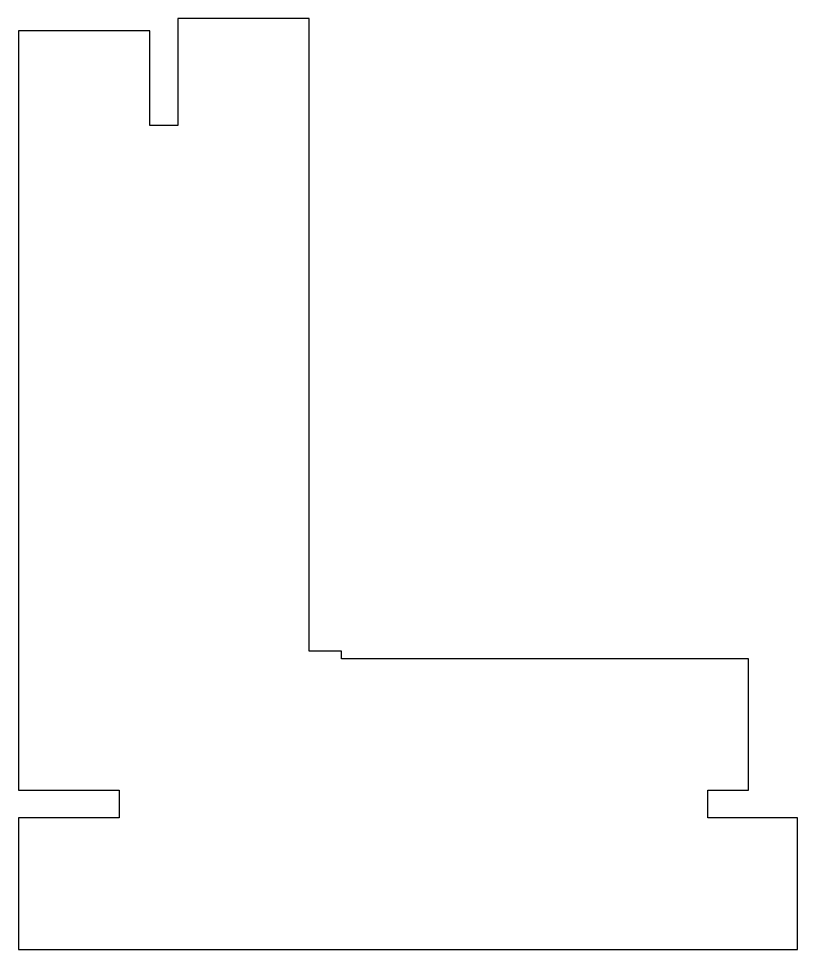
# Model space of a CAD drawing. Header units: inches. Extents: x 16 to 50416, y 0 to 60210.
import ezdxf

# ---------------------------------------------------------------- set-up
doc = ezdxf.new("R2010")
doc.units = ezdxf.units.IN
doc.header["$MEASUREMENT"] = 0
doc.layers.add('MDI-BAO', color=1, linetype='Continuous')

# ---------------------------------------------------------------- blocks, each defined once
blk = doc.blocks.new('*U3')
at = {"layer": 'MDI-BAO'}
blk.add_lwpolyline([(50400, 8500), (44594, 8500), (44594, 10300), (47230, 10300), (47230, 18800), (20900, 18800), (20900, 19300), (18800, 19300), (18800, 60210), (10300, 60210), (10300, 53296), (8500, 53296), (8500, 59420), (0, 59420), (0, 10300), (6500, 10300), (6500, 8500), (0, 8500), (0, 0), (50400, 0)], close=True, dxfattribs=at)

msp = doc.modelspace()

# ---------------------------------------------------------------- block references
msp.add_blockref('*U3', (16, 0))

doc.saveas('drawing.dxf')
